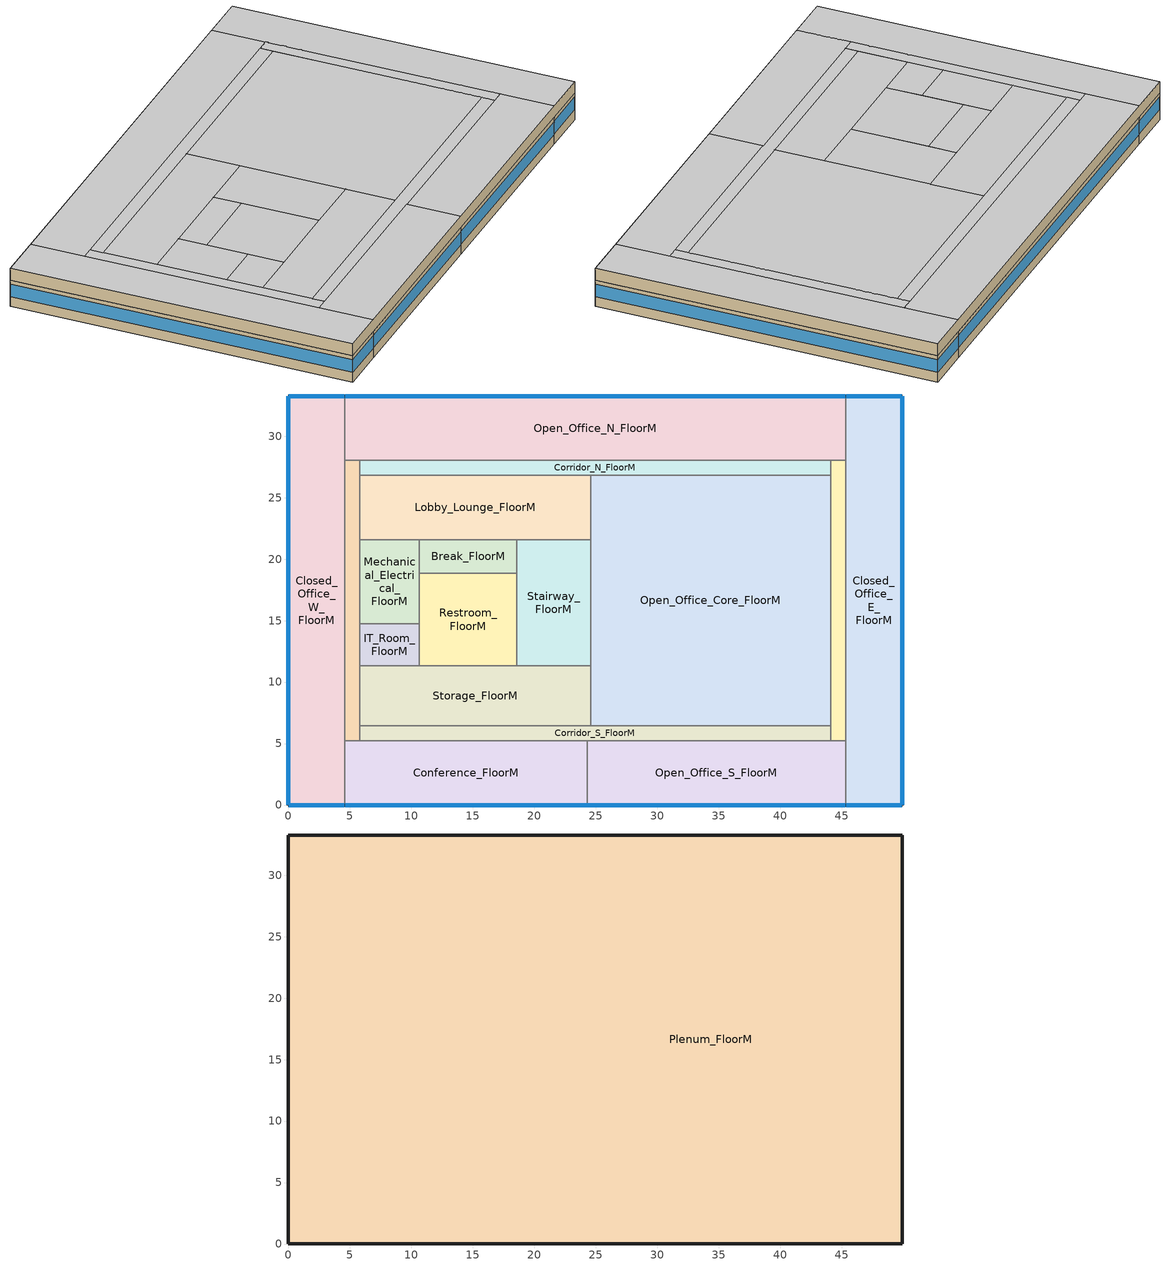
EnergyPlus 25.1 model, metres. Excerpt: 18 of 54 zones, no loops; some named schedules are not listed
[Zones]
Break_FloorM
 floor to Plenum_FloorG (IntFloor): 18.58,21.58 18.58,18.86 10.65,18.86 10.65,21.58 z3.96
 wall to Stairway_FloorM (IntWall_MetalFramed): 18.58,18.86 18.58,21.58 z3.96:6.71
 wall to Lobby_Lounge_FloorM (IntWall_MetalFramed): 18.58,21.58 10.65,21.58 z3.96:6.71
 wall to Restroom_FloorM (IntWall_MetalFramed): 10.65,18.86 18.58,18.86 z3.96:6.71
 wall to Mechanical_Electrical_FloorM (IntWall_MetalFramed): 10.65,21.58 10.65,18.86 z3.96:6.71
Closed_Office_E_FloorM
 floor to Plenum_FloorG (IntFloor): 49.91,33.27 49.91,0 45.34,0 45.34,33.27 z3.96
 wall outside (ExtWall_MetalFramed_NonRes): 45.34,0 49.91,0 49.91,33.27 45.34,33.27 z3.96:6.71
 wall to Corridor_E_FloorM (IntWall_MetalFramed): 45.34,28.04 45.34,5.24 z3.96:6.71
 wall to Open_Office_N_FloorM (IntWall_MetalFramed): 45.34,33.27 45.34,28.04 z3.96:6.71
 wall to Open_Office_S_FloorM (IntWall_MetalFramed): 45.34,5.24 45.34,0 z3.96:6.71
 window (FixedWindow_NonRes): 49.91,0.03 49.91,33.25 z4.98:6.27; 49.89,33.27 45.36,33.27 / 45.36,0 49.89,0 z4.98:6.28
Closed_Office_W_FloorM
 floor to Plenum_FloorG (IntFloor): 4.57,33.27 4.57,0 0,0 0,33.27 z3.96
 wall outside (ExtWall_MetalFramed_NonRes): 4.57,33.27 0,33.27 0,0 4.57,0 z3.96:6.71
 wall to Corridor_W_FloorM (IntWall_MetalFramed): 4.57,5.24 4.57,28.04 z3.96:6.71
 wall to Conference_FloorM (IntWall_MetalFramed): 4.57,0 4.57,5.24 z3.96:6.71
 wall to Open_Office_N_FloorM (IntWall_MetalFramed): 4.57,28.04 4.57,33.27 z3.96:6.71
 window (FixedWindow_NonRes): 4.55,33.27 0.03,33.27 / 0.03,0 4.55,0 z4.98:6.28; 0,33.25 0,0.03 z4.98:6.27
Conference_FloorM
 floor to Plenum_FloorG (IntFloor): 24.3,5.24 24.3,0 4.57,0 4.57,5.24 z3.96
 wall outside (ExtWall_MetalFramed_NonRes): 4.57,0 24.3,0 z3.96:6.71
 wall to Open_Office_S_FloorM (IntWall_MetalFramed): 24.3,0 24.3,5.24 z3.96:6.71
 wall to Corridor_S_FloorM (IntWall_MetalFramed): 24.3,5.24 5.79,5.24 z3.96:6.71
 wall to Corridor_W_FloorM (IntWall_MetalFramed): 5.79,5.24 4.57,5.24 z3.96:6.71
 window (FixedWindow_NonRes): 4.6,0 24.27,0 z4.98:6.27
Corridor_E_FloorM
 floor to Plenum_FloorG (IntFloor): 45.34,28.04 45.34,5.24 44.12,5.24 44.12,28.04 z3.96
 wall to Open_Office_N_FloorM (IntWall_MetalFramed): 45.34,28.04 44.12,28.04 z3.96:6.71
 wall to Open_Office_S_FloorM (IntWall_MetalFramed): 44.12,5.24 45.34,5.24 z3.96:6.71
 wall to Corridor_S_FloorM (IntWall_MetalFramed): 44.12,6.46 44.12,5.24 z3.96:6.71
 wall to Corridor_N_FloorM (IntWall_MetalFramed): 44.12,28.04 44.12,26.82 z3.96:6.71
 wall to Open_Office_Core_FloorM (IntWall_MetalFramed): 44.12,26.82 44.12,6.46 z3.96:6.71
Corridor_N_FloorM
 floor to Plenum_FloorG (IntFloor): 44.12,28.04 44.12,26.82 5.79,26.82 5.79,28.04 z3.96
 wall to Corridor_W_FloorM (IntWall_MetalFramed): 5.79,28.04 5.79,26.82 z3.96:6.71
 wall to Lobby_Lounge_FloorM (IntWall_MetalFramed): 5.79,26.82 24.57,26.82 z3.96:6.71
 wall to Open_Office_Core_FloorM (IntWall_MetalFramed): 24.57,26.82 44.12,26.82 z3.96:6.71
 wall to Open_Office_N_FloorM (IntWall_MetalFramed): 44.12,28.04 5.79,28.04 z3.96:6.71
Corridor_S_FloorM
 floor to Plenum_FloorG (IntFloor): 44.12,6.46 44.12,5.24 5.79,5.24 5.79,6.46 z3.96
 wall to Corridor_W_FloorM (IntWall_MetalFramed): 5.79,6.46 5.79,5.24 z3.96:6.71
 wall to Open_Office_Core_FloorM (IntWall_MetalFramed): 44.12,6.46 24.57,6.46 z3.96:6.71
 wall to Open_Office_S_FloorM (IntWall_MetalFramed): 24.3,5.24 44.12,5.24 z3.96:6.71
 wall to Storage_FloorM (IntWall_MetalFramed): 24.57,6.46 5.79,6.46 z3.96:6.71
Corridor_W_FloorM
 floor to Plenum_FloorG (IntFloor): 5.79,28.04 5.79,5.24 4.57,5.24 4.57,28.04 z3.96
 wall to Open_Office_N_FloorM (IntWall_MetalFramed): 5.79,28.04 4.57,28.04 z3.96:6.71
 wall to IT_Room_FloorM (IntWall_MetalFramed): 5.79,11.32 5.79,14.74 z3.96:6.71
 wall to Lobby_Lounge_FloorM (IntWall_MetalFramed): 5.79,21.58 5.79,26.82 z3.96:6.71
 wall to Mechanical_Electrical_FloorM (IntWall_MetalFramed): 5.79,14.74 5.79,21.58 z3.96:6.71
 wall to Storage_FloorM (IntWall_MetalFramed): 5.79,6.46 5.79,11.32 z3.96:6.71
IT_Room_FloorM
 floor to Plenum_FloorG (IntFloor): 10.65,14.74 10.65,11.32 5.79,11.32 5.79,14.74 z3.96
 wall to Restroom_FloorM (IntWall_MetalFramed): 10.65,11.32 10.65,14.74 z3.96:6.71
 wall to Mechanical_Electrical_FloorM (IntWall_MetalFramed): 10.65,14.74 5.79,14.74 z3.96:6.71
 wall to Storage_FloorM (IntWall_MetalFramed): 5.79,11.32 10.65,11.32 z3.96:6.71
Lobby_Lounge_FloorM
 floor to Plenum_FloorG (IntFloor): 24.57,26.82 24.57,21.58 5.79,21.58 5.79,26.82 z3.96
 wall to Open_Office_Core_FloorM (IntWall_MetalFramed): 24.57,21.58 24.57,26.82 z3.96:6.71
 wall to Mechanical_Electrical_FloorM (IntWall_MetalFramed): 5.79,21.58 10.65,21.58 z3.96:6.71
 wall to Stairway_FloorM (IntWall_MetalFramed): 18.58,21.58 24.57,21.58 z3.96:6.71
Mechanical_Electrical_FloorM
 floor to Plenum_FloorG (IntFloor): 10.65,21.58 10.65,14.74 5.79,14.74 5.79,21.58 z3.96
 wall to Restroom_FloorM (IntWall_MetalFramed): 10.65,14.74 10.65,18.86 z3.96:6.71
Open_Office_Core_FloorM
 floor to Plenum_FloorG (IntFloor): 44.12,26.82 44.12,6.46 24.57,6.46 24.57,26.82 z3.96
 wall to Stairway_FloorM (IntWall_MetalFramed): 24.57,21.58 24.57,11.32 z3.96:6.71
 wall to Storage_FloorM (IntWall_MetalFramed): 24.57,11.32 24.57,6.46 z3.96:6.71
Open_Office_N_FloorM
 floor to Plenum_FloorG (IntFloor): 45.34,33.27 45.34,28.04 4.57,28.04 4.57,33.27 z3.96
 wall outside (ExtWall_MetalFramed_NonRes): 45.34,33.27 4.57,33.27 z3.96:6.71
 window (FixedWindow_NonRes): 45.31,33.27 4.6,33.27 z4.98:6.27
Open_Office_S_FloorM
 floor to Plenum_FloorG (IntFloor): 45.34,5.24 45.34,0 24.3,0 24.3,5.24 z3.96
 wall outside (ExtWall_MetalFramed_NonRes): 24.3,0 45.34,0 z3.96:6.71
 window (FixedWindow_NonRes): 24.32,0 45.31,0 z4.98:6.27
Restroom_FloorM
 floor to Plenum_FloorG (IntFloor): 18.58,18.86 18.58,11.32 10.65,11.32 10.65,18.86 z3.96
 wall to Stairway_FloorM (IntWall_MetalFramed): 18.58,11.32 18.58,18.86 z3.96:6.71
 wall to Storage_FloorM (IntWall_MetalFramed): 10.65,11.32 18.58,11.32 z3.96:6.71
Stairway_FloorM
 floor to Plenum_FloorG (IntFloor): 24.57,21.58 24.57,11.32 18.58,11.32 18.58,21.58 z3.96
 wall to Storage_FloorM (IntWall_MetalFramed): 18.58,11.32 24.57,11.32 z3.96:6.71
Storage_FloorM
 floor to Plenum_FloorG (IntFloor): 24.57,11.32 24.57,6.46 5.79,6.46 5.79,11.32 z3.96
Plenum_FloorM
 floor to Break_FloorM (IntFloor): 18.58,21.58 18.58,18.86 10.65,18.86 10.65,21.58 z6.71
 floor to Closed_Office_E_FloorM (IntFloor): 49.91,33.27 49.91,0 45.34,0 45.34,33.27 z6.71
 floor to Closed_Office_W_FloorM (IntFloor): 4.57,33.27 4.57,0 0,0 0,33.27 z6.71
 floor to Conference_FloorM (IntFloor): 24.3,5.24 24.3,0 4.57,0 4.57,5.24 z6.71
 floor to Corridor_E_FloorM (IntFloor): 45.34,28.04 45.34,5.24 44.12,5.24 44.12,28.04 z6.71
 floor to Corridor_N_FloorM (IntFloor): 44.12,28.04 44.12,26.82 5.79,26.82 5.79,28.04 z6.71
 floor to Corridor_S_FloorM (IntFloor): 44.12,6.46 44.12,5.24 5.79,5.24 5.79,6.46 z6.71
 floor to Corridor_W_FloorM (IntFloor): 5.79,28.04 5.79,5.24 4.57,5.24 4.57,28.04 z6.71
 floor to IT_Room_FloorM (IntFloor): 10.65,14.74 10.65,11.32 5.79,11.32 5.79,14.74 z6.71
 floor to Lobby_Lounge_FloorM (IntFloor): 24.57,26.82 24.57,21.58 5.79,21.58 5.79,26.82 z6.71
 floor to Mechanical_Electrical_FloorM (IntFloor): 10.65,21.58 10.65,14.74 5.79,14.74 5.79,21.58 z6.71
 floor to Open_Office_Core_FloorM (IntFloor): 44.12,26.82 44.12,6.46 24.57,6.46 24.57,26.82 z6.71
 floor to Open_Office_N_FloorM (IntFloor): 45.34,33.27 45.34,28.04 4.57,28.04 4.57,33.27 z6.71
 floor to Open_Office_S_FloorM (IntFloor): 45.34,5.24 45.34,0 24.3,0 24.3,5.24 z6.71
 floor to Restroom_FloorM (IntFloor): 18.58,18.86 18.58,11.32 10.65,11.32 10.65,18.86 z6.71
 floor to Stairway_FloorM (IntFloor): 24.57,21.58 24.57,11.32 18.58,11.32 18.58,21.58 z6.71
 floor to Storage_FloorM (IntFloor): 24.57,11.32 24.57,6.46 5.79,6.46 5.79,11.32 z6.71
 wall outside (ExtWall_MetalFramed_NonRes): 49.91,0 49.91,33.27 0,33.27 0,0 49.91,0 z6.71:7.92
 ceiling to Closed_Office_E_FloorT (IntFloor Reversed): 49.91,0 49.91,33.27 45.34,33.27 45.34,0 z7.92
 ceiling to Closed_Office_W_FloorT (IntFloor Reversed): 4.57,0 4.57,33.27 0,33.27 0,0 z7.92
 ceiling to Conference_FloorT (IntFloor Reversed): 24.3,0 24.3,5.24 4.57,5.24 4.57,0 z7.92
 ceiling to Corridor_E_FloorT (IntFloor Reversed): 45.34,5.24 45.34,28.04 44.12,28.04 44.12,5.24 z7.92
 ceiling to Corridor_N_FloorT (IntFloor Reversed): 44.12,26.82 44.12,28.04 5.79,28.04 5.79,26.82 z7.92
 ceiling to Corridor_S_FloorT (IntFloor Reversed): 44.12,5.24 44.12,6.46 5.79,6.46 5.79,5.24 z7.92
 ceiling to Corridor_W_FloorT (IntFloor Reversed): 5.79,5.24 5.79,28.04 4.57,28.04 4.57,5.24 z7.92
 ceiling to IT_Room_FloorT (IntFloor Reversed): 10.65,11.32 10.65,14.74 5.79,14.74 5.79,11.32 z7.92
 ceiling to Lobby_Lounge_FloorT (IntFloor Reversed): 24.57,21.58 24.57,26.82 5.79,26.82 5.79,21.58 z7.92
 ceiling to Mechanical_Electrical_FloorT (IntFloor Reversed): 10.65,14.74 10.65,21.58 5.79,21.58 5.79,14.74 z7.92
 ceiling to Open_Office_Core_FloorT (IntFloor Reversed): 44.12,6.46 44.12,26.82 24.57,26.82 24.57,6.46 z7.92
 ceiling to Open_Office_N_FloorT (IntFloor Reversed): 45.34,28.04 45.34,33.27 4.57,33.27 4.57,28.04 z7.92
 ceiling to Open_Office_S_FloorT (IntFloor Reversed): 45.34,0 45.34,5.24 24.3,5.24 24.3,0 z7.92
 ceiling to Break_FloorT (IntFloor Reversed): 18.58,18.86 18.58,21.58 10.65,21.58 10.65,18.86 z7.92
 ceiling to Restroom_FloorT (IntFloor Reversed): 18.58,11.32 18.58,18.86 10.65,18.86 10.65,11.32 z7.92
 ceiling to Stairway_FloorT (IntFloor Reversed): 24.57,11.32 24.57,21.58 18.58,21.58 18.58,11.32 z7.92
 ceiling to Storage_FloorT (IntFloor Reversed): 24.57,6.46 24.57,11.32 5.79,11.32 5.79,6.46 z7.92
[Building]
OfficeMedium: North Axis {deg}=0; Loads Convergence Tolerance Value {W}=0.5; Temperature Convergence Tolerance Value {deltaC}=0.5; Solar Distribution=FullExterior; Maximum Number of Warmup Days=50
[Site:Location]
SAN DIEGO INTL: Latitude {deg}=38.58; Longitude {deg}=-121.49; Time Zone {hr}=-8; Elevation {m}=4.572
[SizingPeriod:DesignDay] Day of Month=21; Day Type=SummerDesignDay; Dry-Bulb Temperature Range Modifier Type=DefaultMultipliers; Humidity Condition Type=WetBulb; Barometric Pressure {Pa}=101284; Wind Speed {m/s}=2; Wind Direction {deg}=300; Rain Indicator=No; Snow Indicator=No; Daylight Saving Time Indicator=No; Solar Model Indicator=ASHRAETau
Name | Month | Maximum Dry-Bulb Temperature {C} | Daily Dry-Bulb Temperature Range {deltaC} | Wetbulb or DewPoint at Maximum Dry-Bulb {C} | ASHRAE Clear Sky Optical Depth for Beam Irradiance (taub) | ASHRAE Clear Sky Optical Depth for Diffuse Irradiance (taud)
SAN DIEGO INTL  August .4% Condns DB=>MCWB | 8 | 29.8 | 4.8 | 20.9 | 0.399 | 2.408
SAN DIEGO INTL  July .4% Condns DB=>MCWB | 7 | 28 | 4.4 | 20.9 | 0.4 | 2.426
SAN DIEGO INTL  June .4% Condns DB=>MCWB | 6 | 26.9 | 4.2 | 19.3 | 0.371 | 2.424
SAN DIEGO INTL  November .4% Condns DB=>MCWB | 11 | 29.8 | 7.7 | 15.1 | 0.325 | 2.555
[Site:WaterMainsTemperature]
Calculation Method=Schedule; Temperature Schedule=WaterMainCZ07
[Material] Thermal Absorptance=0.9; Solar Absorptance=0.7
Name | Roughness | Thickness {m} | Conductivity {W/m-K} | Density {kg/m3} | Specific Heat {J/kg-K} | Visible Absorptance
Air - Metal Wall Framing - 16 or 24 in. OC | Smooth | 0.1397 | 1.22017 | 1.28148 | 1004.832 | 0.7
ExtWall_MetalFramed_NonRes Insulation | Smooth | 0.0122936 | 0.0230188 | 16.0185 | 1130.436 | 0.7
Gypsum Board - 5/8 in. | MediumRough | 0.016002 | 0.158656 | 640.739 | 1130.436 | 0.8
Stucco - 7/8 in. | MediumRough | 0.022352 | 0.700948 | 1855.1 | 837.36 | 0.8
Concrete - 140 lb/ft3 - 4 in. | MediumRough | 0.1016 | 1.9514 | 2239.06 | 921.096 | 0.8
Carpet - 3/4 in. | Smooth | 0.01905 | 0.0455183 | 288.332 | 1381.644 | 0.8
Metal Deck - 1/16 in. | MediumRough | 0.0015875 | 45.3452 | 7820.53 | 502.416 | 0.8
[WindowMaterial:SimpleGlazingSystem]
FixedWindow_NonRes Material: U-Factor {W/m2-K}=4.59939; Solar Heat Gain Coefficient=0.61; Visible Transmittance=0.42
[Construction]
FixedWindow_NonRes: FixedWindow_NonRes Material
IntWall_MetalFramed: Gypsum Board - 5/8 in., Air - Metal Wall Framing - 16 or 24 in. OC, Gypsum Board - 5/8 in.
ExtWall_MetalFramed_NonRes: Stucco - 7/8 in., ExtWall_MetalFramed_NonRes Insulation, Air - Metal Wall Framing - 16 or 24 in. OC, Gypsum Board - 5/8 in.
IntFloor: Metal Deck - 1/16 in., Concrete - 140 lb/ft3 - 4 in., Carpet - 3/4 in.
IntFloor Reversed: Carpet - 3/4 in., Concrete - 140 lb/ft3 - 4 in., Metal Deck - 1/16 in.
[DAYLIGHTING:CONTROLS] Lighting Control Type=Continuous; Minimum Input Power Fraction for Continuous or ContinuousOff Dimming Control=0.1; Minimum Light Output Fraction for Continuous or ContinuousOff Dimming Control=0.1; Number of Stepped Control Steps=1; Probability Lighting will be Reset When Needed in Manual Stepped Control=1; Fraction of Lights Controlled by Reference Point 1=0; Illuminance Setpoint at Reference Point 1=287.5; Fraction of Lights Controlled by Reference Point 2=0; Illuminance Setpoint at Reference Point 2=1150
Name | Zone or Space | Glare Calculation Daylighting Reference Point | Glare Calculation Azimuth Angle of View Direction Clockwise from Zone yAxis | Daylighting Reference Point 1 | Daylighting Reference Point 2
Closed_Office_E_FloorM DaylightingControls | Closed_Office_E_FloorM | Closed_Office_E_FloorM_DaylRefPt1 | 90 | Closed_Office_E_FloorM_DaylRefPt1 | Closed_Office_E_FloorM_DaylRefPt2
Closed_Office_W_FloorM DaylightingControls | Closed_Office_W_FloorM | Closed_Office_W_FloorM_DaylRefPt1 | 270 | Closed_Office_W_FloorM_DaylRefPt1 | Closed_Office_W_FloorM_DaylRefPt2
Conference_FloorM DaylightingControls | Conference_FloorM | Conference_FloorM_DaylRefPt1 | 180 | Conference_FloorM_DaylRefPt1 | Conference_FloorM_DaylRefPt2
Open_Office_N_FloorM DaylightingControls | Open_Office_N_FloorM | Open_office_N_FloorM_DaylRefPt1 | 0 | Open_office_N_FloorM_DaylRefPt1 | Open_office_N_FloorM_DaylRefPt2
Open_Office_S_FloorM DaylightingControls | Open_Office_S_FloorM | Open_office_S_FloorM_DaylRefPt1 | 0 | Open_office_S_FloorM_DaylRefPt1 | Open_office_S_FloorM_DaylRefPt2
[Zone] Type=1; Multiplier=1; Ceiling Height {m}=autocalculate; Volume {m3}=autocalculate
Name | Floor Area {m2} | Part of Total Floor Area
Open_Office_Core_FloorM | 397.904 | Yes
Open_Office_N_FloorM | 213.49 | Yes
Closed_Office_W_FloorM; Closed_Office_E_FloorM | 152.162 | Yes
Open_Office_S_FloorM | 110.202 | Yes
Conference_FloorM | 103.288 | Yes
Lobby_Lounge_FloorM | 98.4006 | Yes
Storage_FloorM | 91.3382 | Yes
Mechanical_Electrical_FloorM | 33.1989 | Yes
IT_Room_FloorM | 16.6238 | Yes
Restroom_FloorM | 59.7903 | Yes
Break_FloorM | 21.5854 | Yes
Stairway_FloorM | 61.4453 | Yes
Corridor_W_FloorM | 27.8709 | Yes
Corridor_N_FloorM; Corridor_S_FloorM | 46.7276 | Yes
Corridor_E_FloorM | 27.7973 | Yes
Plenum_FloorM | 1660.73 | No
[ZoneInfiltration:DesignFlowRate] Schedule=OfficeMediumOfficeInfiltration; Design Flow Rate Calculation Method=Flow/ExteriorWallArea; Flow Rate per Exterior Surface Area {m3/s-m2}=0.00153467; Constant Term Coefficient=1; Temperature Term Coefficient=0; Velocity Term Coefficient=0.224052; Velocity Squared Term Coefficient=0; Density Basis=Outdoor
Name | Zone or ZoneList or Space or SpaceList
Infil_Open_Office_Core_FloorM | Open_Office_Core_FloorM
Infil_Open_Office_N_FloorM | Open_Office_N_FloorM
Infil_Closed_Office_W_FloorM | Closed_Office_W_FloorM
Infil_Closed_Office_E_FloorM | Closed_Office_E_FloorM
Infil_Open_Office_S_FloorM | Open_Office_S_FloorM
Infil_Conference_FloorM | Conference_FloorM
Infil_Lobby_Lounge_FloorM | Lobby_Lounge_FloorM
Infil_Storage_FloorM | Storage_FloorM
Infil_Mechanical_Electrical_FloorM | Mechanical_Electrical_FloorM
Infil_IT_Room_FloorM | IT_Room_FloorM
Infil_Restroom_FloorM | Restroom_FloorM
Infil_Break_FloorM | Break_FloorM
Infil_Stairway_FloorM | Stairway_FloorM
Infil_Corridor_W_FloorM | Corridor_W_FloorM
Infil_Corridor_N_FloorM | Corridor_N_FloorM
Infil_Corridor_E_FloorM | Corridor_E_FloorM
Infil_Corridor_S_FloorM | Corridor_S_FloorM
[Exterior:Lights] Control Option=AstronomicalClock
Name | Schedule | Design Level {W}
ExtLights_Motion_OfficeMedium | OfficeMediumExtLightingMotionCtrl | 1860.3
ExtLights_NonMotion_OfficeMedium | OfficeMediumExtLightingNonMotionCtrl | 856.24
[Exterior:FuelEquipment]
Elevator_OfficeMedium: Fuel Use Type=Electricity; Schedule=OfficeMediumElevator; Design Level {W}=13930
[AvailabilityManager:NightCycle] Applicability Schedule=Always On Discrete; Fan Schedule=OfficeMediumOfficeHVACAvail; Control Type=CycleOnAny; Thermostat Tolerance {deltaC}=1; Cycling Run Time Control Type=ThermostatWithMinimumRunTime; Cycling Run Time {s}=900
AVM Night Cycle 5; AVM Night Cycle; AVM Night Cycle 1; AVM Night Cycle 4; AVM Night Cycle 3; AVM Night Cycle 2
[Schedule:Constant]
Always On Discrete: On Off Limits, 1
[Schedule:Week:Daily]
OfficeMediumExtLightingMotionCtrlWk: OfficeMediumExtLightingMotionCtrlSun, OfficeMediumExtLightingMotionCtrlWD, OfficeMediumExtLightingMotionCtrlWD, OfficeMediumExtLightingMotionCtrlWD, OfficeMediumExtLightingMotionCtrlWD, OfficeMediumExtLightingMotionCtrlWD, OfficeMediumExtLightingMotionCtrlSat, OfficeMediumExtLightingMotionCtrlSun, OfficeMediumExtLightingMotionCtrlWD, OfficeMediumExtLightingMotionCtrlWD, OfficeMediumExtLightingMotionCtrlSun, OfficeMediumExtLightingMotionCtrlSun
OfficeMediumExtLightingNonMotionCtrlWk: OfficeMediumExtLightingNonMotionCtrlSun, OfficeMediumExtLightingNonMotionCtrlWD, OfficeMediumExtLightingNonMotionCtrlWD, OfficeMediumExtLightingNonMotionCtrlWD, OfficeMediumExtLightingNonMotionCtrlWD, OfficeMediumExtLightingNonMotionCtrlWD, OfficeMediumExtLightingNonMotionCtrlSat, OfficeMediumExtLightingNonMotionCtrlSun, OfficeMediumExtLightingNonMotionCtrlWD, OfficeMediumExtLightingNonMotionCtrlWD, OfficeMediumExtLightingNonMotionCtrlSun, OfficeMediumExtLightingNonMotionCtrlSun
OfficeMediumOfficeInfiltrationWk: OfficeMediumOfficeInfiltrationSun, OfficeMediumOfficeInfiltrationWD, OfficeMediumOfficeInfiltrationWD, OfficeMediumOfficeInfiltrationWD, OfficeMediumOfficeInfiltrationWD, OfficeMediumOfficeInfiltrationWD, OfficeMediumOfficeInfiltrationSat, OfficeMediumOfficeInfiltrationSun, OfficeMediumOfficeInfiltrationWD, OfficeMediumOfficeInfiltrationWD, OfficeMediumOfficeInfiltrationSun, OfficeMediumOfficeInfiltrationSun
[Schedule:Year]
OfficeMediumElevator: Fraction, OfficeMediumElevatorWk, 1, 1, 12, 31
OfficeMediumExtLightingMotionCtrl: Fraction, OfficeMediumExtLightingMotionCtrlWk, 1, 1, 12, 31
OfficeMediumExtLightingNonMotionCtrl: Fraction, OfficeMediumExtLightingNonMotionCtrlWk, 1, 1, 12, 31
OfficeMediumOfficeHVACAvail: OnOff, OfficeMediumOfficeHVACAvailWk, 1, 1, 12, 31
OfficeMediumOfficeInfiltration: Fraction, OfficeMediumOfficeInfiltrationWk, 1, 1, 12, 31
[Schedule:Compact]
WaterMainCZ07: Through: 1/31, For: AllDays, Until: 24:00, 14.89, Through: 2/28, For: AllDays, Until: 24:00, 14.67, Through: 3/31, For: AllDays, Until: 24:00, 15.17, Through: 4/30, For: AllDays, Until: 24:00, 14.94, Through: 5/31, For: AllDays, Until: 24:00, 15, Through: 6/30, For: AllDays, Until: 24:00, 15.67, Through: 7/31, For: AllDays, Until: 24:00, 16.11, Through: 8/31, For: AllDays, Until: 24:00, 16.72, Through: 9/30, For: AllDays, Until: 24:00, 17, Through: 10/31, For: AllDays, Until: 24:00, 17.11, Through: 11/30, For: AllDays, Until: 24:00, 16.39, Through: 12/31, For: AllDays, Until: 24:00, 15.39
